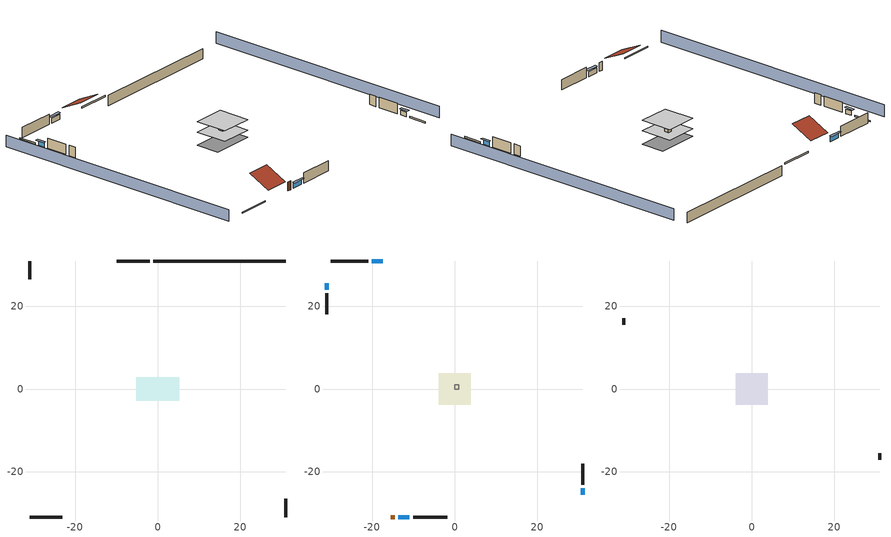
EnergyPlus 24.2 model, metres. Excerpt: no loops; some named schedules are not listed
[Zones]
basement - unconditioned
 floor foundation (Slab1 construction): -5.15,-2.86 -5.15,2.86 5.15,2.86 5.15,-2.86 z-2.13
 wall outside (RimJoist1 construction): -1.96,31 -9.89,31 z0.3:0.61
 wall outside (RimJoist2 construction): 31,-31 31,-26.58 z0.3:0.61
 wall outside (RimJoist3 construction): -31,-31 -23.08,-31 z0.3:0.61
 wall outside (RimJoist4 construction): -31,31 -31,26.58 z0.3:0.61
 wall foundation (FoundationWall1 construction): 31,31 -1.03,31 z-2.13:0.3
conditioned space
 floor to basement - unconditioned (Floor1 construction): -3.84,-3.84 -3.84,3.84 3.84,3.84 3.84,-3.84 z0.3
 wall outside (AdiabaticWallConstruction 1): -15.48,-31 -14.57,-31 z0.3:2.34
 wall outside (AdiabaticWallConstruction): -17.48,31 -20.08,31 / -13.64,-31 -11.04,-31 z0.3:1.46; 31,-25.65 31,-24.09 / -31,25.65 -31,24.09 z0.3:1.37
 wall outside (Wall1 construction): -21.01,31 -30.07,31 z0.3:2.74
 wall outside (Wall2 construction): 31,-23.16 31,-18.12 z0.3:2.74
 wall outside (Wall3 construction): -10.11,-31 -1.81,-31 z0.3:2.74
 wall outside (Wall4 construction): -31,23.16 -31,18.12 z0.3:2.74
 window (WindowConstruction): -17.48,31 -20.08,31 z0.3:1.46
 window (WindowConstruction 1): 31,-25.65 31,-24.09 z0.3:1.37
 window (WindowConstruction 2): -13.64,-31 -11.04,-31 z0.3:1.46
 window (WindowConstruction 3): -31,25.65 -31,24.09 z0.3:1.37
 door (Door): -15.48,-31 -14.57,-31 z0.3:2.34
furnace airloop ret air zone
 floor adiabatic (AdiabaticConst): 0,0 0,1 1,1 1,0 z0
 wall adiabatic (AdiabaticConst): 0,1 0,0 1,0 1,1 0,1 z0:1
 ceiling adiabatic (AdiabaticConst): 1,0 1,1 0,1 0,0 z1
attic - vented
 floor to conditioned space (Floor2 construction Reversed): -3.84,-3.84 -3.84,3.84 3.84,3.84 3.84,-3.84 z2.74
 wall outside (Wall5 construction): 31,-17.2 31,-15.52 z0.3:2.74
 wall outside (Wall6 construction): -31,17.2 -31,15.52 z0.3:2.74
 roof outside (Roof1 construction): -16.55,31,2.74 -16.55,25.87,5.31 -10.81,25.87,5.31 -10.81,31,2.74
 roof outside (Roof2 construction): -16.41,-31,2.74 -16.41,-25.87,5.31 -22.15,-25.87,5.31 -22.15,-31,2.74
shading: -35.57,31 -35.57,-31 / 35.57,-31 35.57,31 z0:2.74; -20.39,31 -17.18,31 -17.18,31.61 -20.39,31.61 z1.77; 31,-23.78 31,-25.96 31.61,-25.96 31.61,-23.78 z1.68; -10.74,-31 -13.94,-31 -13.94,-31.61 -10.74,-31.61 z1.77; -31,23.78 -31,25.96 -31.61,25.96 -31.61,23.78 z1.68
[Building]
Building 1: Terrain=Suburbs
[Site:Location]
Portland Intl Arpt_OR: Latitude {deg}=45.59; Longitude {deg}=-122.6; Time Zone {hr}=-8; Elevation {m}=33; Keep Site Location Information=Yes
[Site:GroundTemperature:Shallow]
10.2558, 8.96328, 8.85977, 9.47314, 11.9355, 14.3863, 16.5111, 17.8571, 17.9714, 16.8767, 14.8061, 12.4304
[Site:WaterMainsTemperature]
Calculation Method=Schedule; Temperature Schedule=mains temperature schedule
[Material] Roughness=Rough; Thermal Absorptance=0.9
Name | Thickness {m} | Conductivity {W/m-K} | Density {kg/m3} | Specific Heat {J/kg-K} | Solar Absorptance | Visible Absorptance
asphalt or fiberglass shingles | 0.00635 | 0.162714 | 1121.4 | 1465.45 | 0.85 | 0.85
ceiling loosefill ins | 0.0846667 | 0.0480833 | 16.02 | 1046.75 | 0.7 | 0.7
ceiling stud and cavity | 0.1397 | 0.0920385 | 65.682 | 1177.47 | 0.7 | 0.7
concrete 4.0 in. | 0.1016 | 1.803125 | 2242.8 | 837.4 | 0.7 | 0.7
concrete 8.0 in. | 0.2032 | 1.803125 | 2242.8 | 837.4 | 0.7 | 0.7
door material | 0.04445 | 0.0612267 | 512.64 | 1214.23 | 0.7 | 0.7
floor covering | 0.0127 | 0.0433444 | 54.468 | 1339.84 | 0.6 | 0.6
floor stud and cavity | 0.1397 | 0.923637 | 92.3553 | 1139.71 | 0.7 | 0.7
furniture material basement - unconditioned 1; furniture material conditioned space 1 | 0.1524 | 0.115458 | 640.8 | 1214.23 | 0.6 | 0.6
gypsum board | 0.0127 | 0.160291 | 801 | 837.4 | 0.6 | 0.6
osb sheathing 0.5 in. | 0.0127 | 0.115458 | 512.64 | 1214.23 | 0.6 | 0.6
osb sheathing 0.5 in. 1 | 0.0127 | 0.115458 | 512.64 | 1214.23 | 0.7 | 0.7
osb sheathing 0.75 in. | 0.01905 | 0.115458 | 512.64 | 1214.23 | 0.7 | 0.7
rim joist stud and cavity | 0.0508 | 0.178289 | 50.32683 | 1063.81 | 0.6 | 0.6
roof rigid ins | 0.00281632 | 0.029427 | 32.04 | 1214.23 | 0.7 | 0.7
vinyl siding | 0.009525 | 0.089435 | 177.822 | 1046.75 | 0.5 | 0.5
wall rigid ins | 0.512978 | 0.029427 | 32.04 | 1214.23 | 0.7 | 0.7
wall stud and cavity | 0.1397 | 0.549615 | 139.0536 | 1170.24 | 0.7 | 0.7
wall stud and cavity 1 | 0.1397 | 0.419005 | 139.0536 | 1170.24 | 0.6 | 0.6
wall stud and cavity 2 | 0.0889 | 0.380278 | 52.3479 | 1209.89 | 0.7 | 0.7
wall stud and cavity 3 | 0.0889 | 0.391764 | 83.0341 | 1211.67 | 0.7 | 0.7
wood siding; wood siding 1 | 0.0254 | 0.102417 | 544.68 | 1172.36 | 0.7 | 0.7
[Material:NoMass]
Adiabatic: Roughness=Rough; Thermal Resistance {m2-K/W}=176.1; Thermal Absorptance=0.9; Solar Absorptance=0.7; Visible Absorptance=0.7
[WindowMaterial:SimpleGlazingSystem]
WindowMaterial: U-Factor {W/m2-K}=2.78222; Solar Heat Gain Coefficient=0.56
[Construction]
AdiabaticConst: Adiabatic
AdiabaticWallConstruction: wood siding, wall rigid ins, wall stud and cavity 2, gypsum board
AdiabaticWallConstruction 1: wood siding 1, wall rigid ins, wall stud and cavity 2, gypsum board
Door: door material
Floor1 construction: floor stud and cavity, osb sheathing 0.75 in., floor covering
Floor2 construction Reversed: gypsum board, ceiling stud and cavity, ceiling loosefill ins
FoundationWall1 construction: concrete 8.0 in.
furniture construction basement - unconditioned 1: furniture material basement - unconditioned 1
furniture construction conditioned space 1: furniture material conditioned space 1
PartitionWallConstruction: gypsum board, wall stud and cavity 3, gypsum board
RimJoist1 construction; RimJoist2 construction; RimJoist3 construction; RimJoist4 construction: vinyl siding, rim joist stud and cavity
Roof1 construction; Roof2 construction: asphalt or fiberglass shingles, roof rigid ins, osb sheathing 0.5 in.
Slab1 construction: concrete 4.0 in.
Wall1 construction; Wall2 construction; Wall3 construction; Wall4 construction: vinyl siding, osb sheathing 0.5 in. 1, wall stud and cavity, gypsum board
Wall5 construction; Wall6 construction: vinyl siding, osb sheathing 0.5 in. 1, wall stud and cavity 1
WindowConstruction; WindowConstruction 1; WindowConstruction 2; WindowConstruction 3: WindowMaterial
[Zone] Multiplier=1
Name | Volume {m3} | Part of Total Floor Area
attic - vented | 33.6932 | Yes
basement - unconditioned; conditioned space | 143.623 | Yes
furnace airloop ret air zone | 1 | No
[Space]
Name | Zone | Volume {m3} | Space Type
attic - vented 1 | attic - vented | 33.6932
basement - unconditioned 1 | basement - unconditioned | 143.623
conditioned space 1 | conditioned space | 143.623
furnace airloop ret air space | furnace airloop ret air zone |  | Plenum Space Type
[ZoneInfiltration:EffectiveLeakageArea]
infil attic - vented 1: Zone or Space=attic - vented 1; Schedule=Always On Discrete; Effective Air Leakage Area {cm2}=1963.15; Stack Coefficient=0.000119335; Wind Coefficient=3.30494e-05
[ZoneMixing] Schedule=Always On Continuous; Design Flow Rate Calculation Method=Flow/Zone; Design Flow Rate {m3/s}=0
Name | Zone or Space | Source Zone or Space
whole house fan mix | attic - vented | conditioned space
furnace airloop_0 ZoneMixCondToDZ mix | basement - unconditioned | conditioned space
furnace airloop_0 ZoneMixDZToCond mix | conditioned space | basement - unconditioned
[SurfaceProperty:ExposedFoundationPerimeter]
Slab1: Exposed Perimeter Calculation Method=TotalExposedPerimeter; Total Exposed Perimeter {m}=32.03448
[InternalMass]
Name | Construction | Zone or ZoneList | Space or SpaceList | Surface Area {m2}
furniture mass basement - unconditioned 1 | furniture construction basement - unconditioned 1 | basement - unconditioned | basement - unconditioned 1 | 23.56021
furniture mass conditioned space 1 | furniture construction conditioned space 1 | conditioned space | conditioned space 1 | 23.56021
partition wall mass | PartitionWallConstruction | conditioned space | conditioned space 1 | 58.90053
[ElectricEquipment] Design Level Calculation Method=EquipmentLevel; Fraction Latent=0
Name | Zone or ZoneList or Space or SpaceList | Schedule | Design Level {W} | Fraction Radiant | Fraction Lost
freezer | basement - unconditioned 1 | freezer schedule | 194.914 | 0.6 | 0
fridge 1 | basement - unconditioned 1 | fridge schedule 1 | 90.9498 | 0.6 | 0
clothes dryer | conditioned space 1 | clothes dryer schedule | 0 | 0 | 1
clothes washer | conditioned space 1 | clothes washer schedule | 0 | 0 | 1
cooking range | conditioned space 1 | cooking range schedule | 0 | 0 | 1
fridge | conditioned space 1 | fridge schedule | 41.5354 | 0.6 | 0
mech vent house fan | conditioned space 1 | mech vent house fan schedule | 0 | 0 | 1
mech vent house fan cfis | conditioned space 1 | mech vent house fan cfis schedule | 0 | 0 | 0
whole house fan | conditioned space 1 | Always On Discrete | 0 | 0 | 1
[OtherEquipment] Design Level Calculation Method=EquipmentLevel
Name | Fuel Type | Zone or ZoneList or Space or SpaceList | Schedule | Design Level {W} | Fraction Latent | Fraction Radiant | Fraction Lost
furnace airloop_0 RetCondToDZ; furnace airloop_0 SupCondToDZ; furnace airloop_0 SupSensLkToDZ | None | basement - unconditioned 1 | Always On Discrete | 0 | 0 | 0 | 0
furnace airloop_0 SupLatLkToDZ | None | basement - unconditioned 1 | Always On Discrete | 0 | 1 | 0 | 0
clothes dryer 1 | Electricity | conditioned space 1 | clothes dryer schedule | 0 | 0 | 0 | 1
cooking range 1 | NaturalGas | conditioned space 1 | cooking range schedule | 0 | 0 | 0 | 1
furnace airloop_0 SupCondToLv; furnace airloop_0 SupSensLkToCond; mech vent house fan sensible load; water heater sens | None | conditioned space 1 | Always On Discrete | 0 | 0 | 0 | 0
furnace airloop_0 SupLatLkToCond; mech vent house fan latent load; water heater lat | None | conditioned space 1 | Always On Discrete | 0 | 1 | 0 | 0
general water use latent | None | conditioned space 1 | general water use schedule | 0 | 1 | 0 | 0
general water use sensible | None | conditioned space 1 | general water use schedule | 0 | 0 | 0.6 | 0
water heater energy adjustment1 | Electricity | conditioned space 1 | Always On Discrete | 0.01 | 0 | 0 | 1
furnace airloop_0 RetCondToRP; furnace airloop_0 RetSensLkToRP | None | furnace airloop ret air space | Always On Discrete | 0 | 0 | 0 | 0
furnace airloop_0 RetLatLkToRP | None | furnace airloop ret air space | Always On Discrete | 0 | 1 | 0 | 0
[ZoneInfiltration:DesignFlowRate] Schedule=Always On Discrete
Name | Zone or ZoneList or Space or SpaceList | Design Flow Rate Calculation Method | Design Flow Rate {m3/s} | Air Changes per Hour {1/hr} | Constant Term Coefficient | Temperature Term Coefficient | Velocity Term Coefficient | Velocity Squared Term Coefficient
basement_unconditioned 1 duct leakage imbalance infil flow | basement - unconditioned 1 | Flow/Zone | 0
infil basement - unconditioned 1 | basement - unconditioned 1 | AirChanges/Hour |  | 0.1 | 1 | 0 | 0 | 0
infil flow; natural vent flow; whole house fan flow | conditioned space 1 | Flow/Zone | 0
[SurfaceProperty:IncidentSolarMultiplier] Incident Solar Multiplier=1; Incident Solar Multiplier Schedule=trans schedule winter=0.85 summer=0.7
Window1; Window2; Window3; Window4
[SpaceList]
Plenum Space Type: furnace airloop ret air space
[AvailabilityManager:Scheduled]
furnace airloop Availability Manager: Schedule=Always On Discrete
[AirLoopHVAC:ReturnPlenum]
Air Loop HVAC Return Plenum 1: Zone=furnace airloop ret air zone
[Foundation:Kiva]
Foundation Kiva 1: Initial Indoor Air Temperature {C}=9.52053; Wall Height Above Grade {m}=0.3048; Wall Depth Below Slab {m}=0.2032
[Foundation:Kiva:Settings]
Soil Conductivity {W/m-K}=1.9041; Soil Density {kg/m3}=1842.3; Soil Specific Heat {J/kg-K}=418.7; Ground Solar Absorptivity=0.9; Ground Thermal Absorptivity=0.9; Ground Surface Roughness {m}=0.03; Far-Field Width {m}=40; Deep-Ground Boundary Condition=ZeroFlux; Deep-Ground Depth {m}=40; Minimum Cell Dimension {m}=0.2; Maximum Cell Growth Coefficient=3; Simulation Timestep=Timestep
[EnergyManagementSystem:GlobalVariable]
furnace_airloop_0_DuctImbalLkExhFanEquivCond
furnace_airloop_0_DuctImbalLkExhFanEquivDZ
furnace_airloop_0_DuctImbalLkSupFanEquivCond
furnace_airloop_0_DuctImbalLkSupFanEquivDZ
furnace_airloop_0_DZ_T
furnace_airloop_0_DZ_W
furnace_airloop_0_RetCondToDZ
furnace_airloop_0_RetCondToRP
furnace_airloop_0_RetLatLkToRP
furnace_airloop_0_RetSensLkToRP
furnace_airloop_0_SupCondToDZ
furnace_airloop_0_SupCondToLv
furnace_airloop_0_SupLatLkToCond
furnace_airloop_0_SupLatLkToDZ
furnace_airloop_0_SupSensLkToCond
furnace_airloop_0_SupSensLkToDZ
furnace_airloop_0_ZoneMixCondToDZ
furnace_airloop_0_ZoneMixDZToCond
furnace_airloop_AH_MFR
furnace_airloop_AH_Tout
furnace_airloop_AH_VFR
furnace_airloop_AH_Wout
furnace_airloop_Fan_RTF
furnace_airloop_RA_T
furnace_airloop_Ra_W
infil_program_Qfan
infil_program_Qinf
natural_vent_program_Qnv
natural_vent_program_Qwhf
[EnergyManagementSystem:Sensor]
Name | Output:Variable or Output:Meter Index Key | Output:Variable or Output:Meter
airflow_gain | infil flow | Infiltration Sensible Heat Gain Energy
airflow_gain_1 | natural vent flow | Infiltration Sensible Heat Gain Energy
airflow_gain_2 | whole house fan flow | Infiltration Sensible Heat Gain Energy
airflow_loss | infil flow | Infiltration Sensible Heat Loss Energy
airflow_loss_1 | natural vent flow | Infiltration Sensible Heat Loss Energy
airflow_loss_2 | whole house fan flow | Infiltration Sensible Heat Loss Energy
clg_load_cond |  | Cooling:EnergyTransfer:Zone:CONDITIONED SPACE
clg_load_duct |  | Cooling:EnergyTransfer:Zone:FURNACE AIRLOOP RET AIR ZONE
clg_sp_s; clg_sp_s_1 | cooling setpoint | Schedule Value
cool_season | cooling season schedule | Schedule Value
ducts_conv | furnace airloop_0 RetCondToRP | Other Equipment Convective Heating Energy
ducts_conv_1 | furnace airloop_0 RetLatLkToRP | Other Equipment Convective Heating Energy
ducts_conv_2 | furnace airloop_0 RetSensLkToRP | Other Equipment Convective Heating Energy
ducts_conv_3 | furnace airloop_0 SupCondToLv | Other Equipment Convective Heating Energy
ducts_conv_4 | furnace airloop_0 SupLatLkToCond | Other Equipment Convective Heating Energy
ducts_conv_5 | furnace airloop_0 SupSensLkToCond | Other Equipment Convective Heating Energy
ducts_rad | furnace airloop_0 RetCondToRP | Other Equipment Radiant Heating Energy
ducts_rad_1 | furnace airloop_0 RetLatLkToRP | Other Equipment Radiant Heating Energy
ducts_rad_2 | furnace airloop_0 RetSensLkToRP | Other Equipment Radiant Heating Energy
ducts_rad_3 | furnace airloop_0 SupCondToLv | Other Equipment Radiant Heating Energy
ducts_rad_4 | furnace airloop_0 SupLatLkToCond | Other Equipment Radiant Heating Energy
ducts_rad_5 | furnace airloop_0 SupSensLkToCond | Other Equipment Radiant Heating Energy
fridge_tin_s_1 | basement - unconditioned | Zone Mean Air Temperature
furnace_airloop_0_DZ_T_s | basement - unconditioned | Zone Air Temperature
furnace_airloop_0_DZ_W_s | basement - unconditioned | Zone Mean Air Humidity Ratio
furnace_airloop_AH_MFR_s | Node 6 | System Node Mass Flow Rate
furnace_airloop_AH_Tout_s | Node 6 | System Node Temperature
furnace_airloop_AH_VFR_s | Node 6 | System Node Current Density Volume Flow Rate
furnace_airloop_AH_Wout_s | Node 6 | System Node Humidity Ratio
furnace_airloop_RA_T_s | Node 9 | System Node Temperature
furnace_airloop_Ra_W_s | Node 9 | System Node Humidity Ratio
htg_load_cond |  | Heating:EnergyTransfer:Zone:CONDITIONED SPACE
htg_load_duct |  | Heating:EnergyTransfer:Zone:FURNACE AIRLOOP RET AIR ZONE
htg_sp_s; htg_sp_s_1 | heating setpoint | Schedule Value
ig_ee_conv | clothes dryer | Electric Equipment Convective Heating Energy
ig_ee_conv_2 | cooking range | Electric Equipment Convective Heating Energy
ig_ee_conv_3 | fridge | Electric Equipment Convective Heating Energy
ig_ee_conv_4 | whole house fan | Electric Equipment Convective Heating Energy
ig_ee_rad | clothes dryer | Electric Equipment Radiant Heating Energy
ig_ee_rad_2 | cooking range | Electric Equipment Radiant Heating Energy
ig_ee_rad_3 | fridge | Electric Equipment Radiant Heating Energy
ig_ee_rad_4 | whole house fan | Electric Equipment Radiant Heating Energy
ig_oe_conv | clothes dryer 1 | Other Equipment Convective Heating Energy
ig_oe_conv_1 | cooking range 1 | Other Equipment Convective Heating Energy
ig_oe_conv_2 | general water use latent | Other Equipment Convective Heating Energy
ig_oe_conv_3 | general water use sensible | Other Equipment Convective Heating Energy
ig_oe_conv_4 | water heater energy adjustment1 | Other Equipment Convective Heating Energy
ig_oe_conv_5 | water heater lat | Other Equipment Convective Heating Energy
ig_oe_conv_6 | water heater sens | Other Equipment Convective Heating Energy
ig_oe_rad | clothes dryer 1 | Other Equipment Radiant Heating Energy
ig_oe_rad_1 | cooking range 1 | Other Equipment Radiant Heating Energy
ig_oe_rad_2 | general water use latent | Other Equipment Radiant Heating Energy
ig_oe_rad_3 | general water use sensible | Other Equipment Radiant Heating Energy
ig_oe_rad_4 | water heater energy adjustment1 | Other Equipment Radiant Heating Energy
ig_oe_rad_5 | water heater lat | Other Equipment Radiant Heating Energy
ig_oe_rad_6 | water heater sens | Other Equipment Radiant Heating Energy
im_conv | furniture mass conditioned space 1 | Surface Inside Face Convection Heat Gain Energy
im_conv_1 | partition wall mass | Surface Inside Face Convection Heat Gain Energy
im_ig | furniture mass conditioned space 1 | Surface Inside Face Internal Gains Radiation Heat Gain Energy
im_ig_1 | partition wall mass | Surface Inside Face Internal Gains Radiation Heat Gain Energy
im_lgt | furniture mass conditioned space 1 | Surface Inside Face Lights Radiation Heat Gain Energy
im_lgt_1 | partition wall mass | Surface Inside Face Lights Radiation Heat Gain Energy
im_sol | furniture mass conditioned space 1 | Surface Inside Face Solar Radiation Heat Gain Energy
im_sol_1 | partition wall mass | Surface Inside Face Solar Radiation Heat Gain Energy
im_surf | furniture mass conditioned space 1 | Surface Inside Face Net Surface Thermal Radiation Heat Gain Energy
im_surf_1 | partition wall mass | Surface Inside Face Net Surface Thermal Radiation Heat Gain Energy
mv_conv | mech vent house fan | Electric Equipment Convective Heating Energy
mv_conv_1 | mech vent house fan cfis | Electric Equipment Convective Heating Energy
mv_conv_2 | mech vent house fan latent load | Other Equipment Convective Heating Energy
mv_conv_3 | mech vent house fan sensible load | Other Equipment Convective Heating Energy
mv_rad | mech vent house fan | Electric Equipment Radiant Heating Energy
mv_rad_1 | mech vent house fan cfis | Electric Equipment Radiant Heating Energy
mv_rad_2 | mech vent house fan latent load | Other Equipment Radiant Heating Energy
mv_rad_3 | mech vent house fan sensible load | Other Equipment Radiant Heating Energy
natural_vent_s | natural vent schedule | Schedule Value
out_pb_s |  | Site Outdoor Air Barometric Pressure
out_wt_s |  | Site Outdoor Air Humidity Ratio
site_vw_s |  | Site Wind Speed
ss_back_out | Window1 | Surface Window Shortwave from Zone Back Out Window Heat Transfer Rate
ss_back_out_1 | Window2 | Surface Window Shortwave from Zone Back Out Window Heat Transfer Rate
ss_back_out_2 | Window3 | Surface Window Shortwave from Zone Back Out Window Heat Transfer Rate
ss_back_out_3 | Window4 | Surface Window Shortwave from Zone Back Out Window Heat Transfer Rate
ss_conv | Door1 | Surface Inside Face Convection Heat Gain Energy
ss_conv_1 | Window1 | Surface Inside Face Convection Heat Gain Energy
ss_conv_2 | Window2 | Surface Inside Face Convection Heat Gain Energy
ss_conv_3 | Window3 | Surface Inside Face Convection Heat Gain Energy
ss_conv_4 | Window4 | Surface Inside Face Convection Heat Gain Energy
ss_ig | Door1 | Surface Inside Face Internal Gains Radiation Heat Gain Energy
ss_ig_1 | Window1 | Surface Inside Face Internal Gains Radiation Heat Gain Energy
ss_ig_2 | Window2 | Surface Inside Face Internal Gains Radiation Heat Gain Energy
ss_ig_3 | Window3 | Surface Inside Face Internal Gains Radiation Heat Gain Energy
ss_ig_4 | Window4 | Surface Inside Face Internal Gains Radiation Heat Gain Energy
ss_lgt | Door1 | Surface Inside Face Lights Radiation Heat Gain Energy
ss_sol | Door1 | Surface Inside Face Solar Radiation Heat Gain Energy
ss_surf | Door1 | Surface Inside Face Net Surface Thermal Radiation Heat Gain Energy
ss_surf_1 | Window1 | Surface Inside Face Net Surface Thermal Radiation Heat Gain Energy
ss_surf_2 | Window2 | Surface Inside Face Net Surface Thermal Radiation Heat Gain Energy
ss_surf_3 | Window3 | Surface Inside Face Net Surface Thermal Radiation Heat Gain Energy
ss_surf_4 | Window4 | Surface Inside Face Net Surface Thermal Radiation Heat Gain Energy
ss_trans_in | Window1 | Surface Window Transmitted Solar Radiation Rate
ss_trans_in_1 | Window2 | Surface Window Transmitted Solar Radiation Rate
ss_trans_in_2 | Window3 | Surface Window Transmitted Solar Radiation Rate
ss_trans_in_3 | Window4 | Surface Window Transmitted Solar Radiation Rate
ss_trans_out | Window1 | Surface Inside Face Initial Transmitted Diffuse Transmitted Out Window Solar Radiation Rate
ss_trans_out_1 | Window2 | Surface Inside Face Initial Transmitted Diffuse Transmitted Out Window Solar Radiation Rate
ss_trans_out_2 | Window3 | Surface Inside Face Initial Transmitted Diffuse Transmitted Out Window Solar Radiation Rate
ss_trans_out_3 | Window4 | Surface Inside Face Initial Transmitted Diffuse Transmitted Out Window Solar Radiation Rate
s_conv | Floor1 | Surface Inside Face Convection Heat Gain Energy
s_conv_1 | Floor2 | Surface Inside Face Convection Heat Gain Energy
s_conv_2 | Wall1 | Surface Inside Face Convection Heat Gain Energy
s_conv_3 | Wall2 | Surface Inside Face Convection Heat Gain Energy
s_conv_4 | Wall3 | Surface Inside Face Convection Heat Gain Energy
s_conv_5 | Wall4 | Surface Inside Face Convection Heat Gain Energy
s_ig | Floor1 | Surface Inside Face Internal Gains Radiation Heat Gain Energy
s_ig_1 | Floor2 | Surface Inside Face Internal Gains Radiation Heat Gain Energy
s_ig_2 | Wall1 | Surface Inside Face Internal Gains Radiation Heat Gain Energy
s_ig_3 | Wall2 | Surface Inside Face Internal Gains Radiation Heat Gain Energy
s_ig_4 | Wall3 | Surface Inside Face Internal Gains Radiation Heat Gain Energy
s_ig_5 | Wall4 | Surface Inside Face Internal Gains Radiation Heat Gain Energy
s_lgt | Floor1 | Surface Inside Face Lights Radiation Heat Gain Energy
s_lgt_1 | Floor2 | Surface Inside Face Lights Radiation Heat Gain Energy
s_lgt_2 | Wall1 | Surface Inside Face Lights Radiation Heat Gain Energy
s_lgt_3 | Wall2 | Surface Inside Face Lights Radiation Heat Gain Energy
s_lgt_4 | Wall3 | Surface Inside Face Lights Radiation Heat Gain Energy
s_lgt_5 | Wall4 | Surface Inside Face Lights Radiation Heat Gain Energy
s_sol | Floor1 | Surface Inside Face Solar Radiation Heat Gain Energy
s_sol_1 | Floor2 | Surface Inside Face Solar Radiation Heat Gain Energy
s_sol_2 | Wall1 | Surface Inside Face Solar Radiation Heat Gain Energy
s_sol_3 | Wall2 | Surface Inside Face Solar Radiation Heat Gain Energy
s_sol_4 | Wall3 | Surface Inside Face Solar Radiation Heat Gain Energy
s_sol_5 | Wall4 | Surface Inside Face Solar Radiation Heat Gain Energy
s_surf | Floor1 | Surface Inside Face Net Surface Thermal Radiation Heat Gain Energy
s_surf_1 | Floor2 | Surface Inside Face Net Surface Thermal Radiation Heat Gain Energy
s_surf_2 | Wall1 | Surface Inside Face Net Surface Thermal Radiation Heat Gain Energy
s_surf_3 | Wall2 | Surface Inside Face Net Surface Thermal Radiation Heat Gain Energy
s_surf_4 | Wall3 | Surface Inside Face Net Surface Thermal Radiation Heat Gain Energy
s_surf_5 | Wall4 | Surface Inside Face Net Surface Thermal Radiation Heat Gain Energy
water_heater_T_set | water heater setpoint | Schedule Value
[EnergyManagementSystem:Actuator]
Name | Actuated Component Unique | Actuated Component Type | Actuated Component Control Type
basement_unconditioned_1_duct_leakage_imbalance_infil_flow_act | basement_unconditioned 1 duct leakage imbalance infil flow | Zone Infiltration | Air Exchange Flow Rate
fridge_schedule_1_act | fridge schedule 1 | Schedule:Constant | Schedule Value
fridge_schedule_act | fridge schedule | Schedule:Constant | Schedule Value
furnace_airloop_0_RetCondToDZ_act | furnace airloop_0 RetCondToDZ | OtherEquipment | Power Level
furnace_airloop_0_RetCondToRP_act | furnace airloop_0 RetCondToRP | OtherEquipment | Power Level
furnace_airloop_0_RetLatLkToRP_act | furnace airloop_0 RetLatLkToRP | OtherEquipment | Power Level
furnace_airloop_0_RetSensLkToRP_act | furnace airloop_0 RetSensLkToRP | OtherEquipment | Power Level
furnace_airloop_0_SupCondToDZ_act | furnace airloop_0 SupCondToDZ | OtherEquipment | Power Level
furnace_airloop_0_SupCondToLv_act | furnace airloop_0 SupCondToLv | OtherEquipment | Power Level
furnace_airloop_0_SupLatLkToCond_act | furnace airloop_0 SupLatLkToCond | OtherEquipment | Power Level
furnace_airloop_0_SupLatLkToDZ_act | furnace airloop_0 SupLatLkToDZ | OtherEquipment | Power Level
furnace_airloop_0_SupSensLkToCond_act | furnace airloop_0 SupSensLkToCond | OtherEquipment | Power Level
furnace_airloop_0_SupSensLkToDZ_act | furnace airloop_0 SupSensLkToDZ | OtherEquipment | Power Level
furnace_airloop_0_ZoneMixCondToDZ_mix_act | furnace airloop_0 ZoneMixCondToDZ mix | ZoneMixing | Air Exchange Flow Rate
